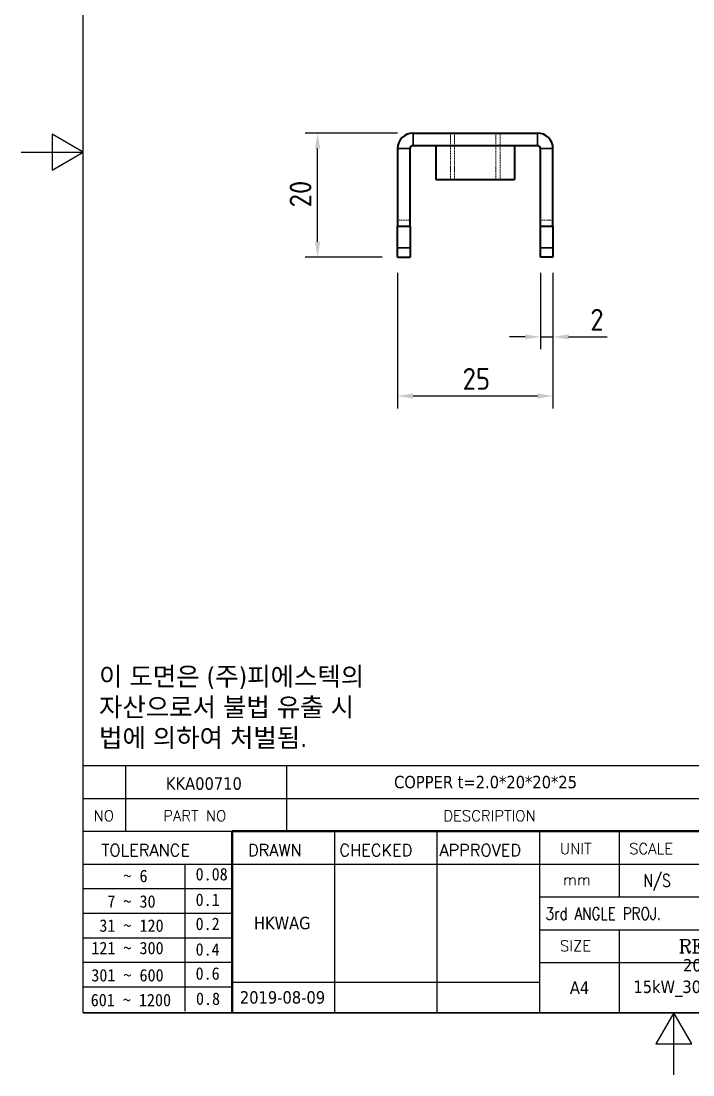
# Model space of a CAD drawing. Header units: millimetres. Extents: x 0 to 210, y 0 to 297.
# Drawn here: x 0 to 108.1, y 0 to 169.6 of the extents above; entities that cross this region are included whole.
import ezdxf
from ezdxf.enums import TextEntityAlignment as Align

# ---------------------------------------------------------------- set-up
doc = ezdxf.new("R2010")
doc.units = ezdxf.units.MM
doc.linetypes.add('DASHED', pattern=[0.2067, 0.1654, -0.0413])
doc.layers.get('0').update_dxf_attribs({"color": 3, "lineweight": 25, "true_color": 0x00ff00})
for name, color, linetype, lineweight, true_color in [('가려진 것(ISO)', 2, 'DASHED', 18, 0xffff00), ('가시적인 것(ISO)', 3, 'Continuous', 40, 0x00ff00), ('가시적인 좁은 것(ISO)', 3, 'Continuous', 35, 0x00ff00), ('기호(ISO)', 5, 'Continuous', 25, 0x0000ff), ('제목(ISO)', 5, 'Continuous', 50, 0x0000ff), ('치수(ISO)', 2, 'Continuous', 25, 0xffff00)]:
    doc.layers.add(name, color=color, linetype=linetype, lineweight=lineweight, true_color=true_color)
doc.layers.add('경계(ISO)', color=7, linetype='Continuous', lineweight=25)
doc.styles.add('HAN_291', font='')
doc.styles.add('RC_284', font='ROMANC.shx')
doc.styles.add('RC_287', font='ROMANC.shx')
doc.styles.add('RC_292', font='ROMANC.shx')
doc.styles.add('문자 텍스트_PSTEK_POSCO', font='isocp.shx')
doc.styles.add('치수 텍스트_PSTEK_POSCO', font='isocp.shx')
doc.styles.add('텍스트 스타일198', font='tahoma.ttf')
doc.styles.add('텍스트 스타일333', font='ROMANC.shx', dxfattribs={"width": 0.800000011920929})
doc.styles.get('HAN_291').set_extended_font_data('GulimChe')
doc.dimstyles.new('치수_PSTEK_POSCO', dxfattribs={"dimtxt": 3.5, "dimasz": 2.5, "dimexe": 2, "dimexo": 2.5, "dimgap": 1, "dimtad": 1, "dimrnd": 1e-08, "dimdsep": 46, "dimtxsty": '치수 텍스트_PSTEK_POSCO', "dimcen": 0.09, "dimdle": 10, "dimclrd": 7, "dimclre": 7, "dimclrt": 2, "dimadec": 1, "dimazin": 2, "dimtfac": 1, "dimtmove": 0, "dimatfit": 3, "dimfxl": 1, "dimtolj": 1, "dimlwd": -1, "dimlwe": -1, "dimarcsym": 0})

# ---------------------------------------------------------------- blocks, each defined once
blk = doc.blocks.new('경계 Default Border')
at = {"layer": '경계(ISO)', "flags": 128}
for points in [[(10, 10), (10, 287.0000076293945), (200, 287.0000076293945), (200, 10), (10, 10)], [(0, 148.5000038146973), (10, 148.5000038146973), (5, 151.3867473602295), (5, 145.6132507324219), (10, 148.5000038146973)], [(105, 0), (105, 10), (102.1132469177246, 5), (107.8867530822754, 5), (105, 10)]]:
    blk.add_lwpolyline(points, dxfattribs=at)
blk = doc.blocks.new('제목 블록 PSTEK')
at = {"color": 180, "true_color": 0x3f00ff}
for p, q in [((182.475792979055, 11.79100474011392), (182.4757929790549, 51.56524660363496)), ((182.4757929790549, 51.56524660363496), (372.4757929537551, 51.56524660363496)), ((189.2651435055721, 51.56524660363496), (189.2651435055722, 41.00524660363494)), ((215.2152739891528, 41.00524660363494), (215.2152739891528, 51.56524660363496)), ((182.475792979055, 46.2852466036349), (372.4757929537551, 46.28524660363492)), ((182.475792979055, 41.00524660363493), (206.451475290024, 41.00524660363493)), ((222.9401812389276, 11.79100474011392), (222.9401812389276, 41.00524660363494)), ((239.4288871878316, 11.79100474011392), (239.4288871878316, 41.00524660363494)), ((255.9175931367356, 11.79100474011392), (255.9175931367356, 41.00524660363494)), ((268.6918866058747, 41.00524660363494), (268.6918866058747, 30.44524660363498)), ((182.475792979055, 35.72524660363497), (206.451475290024, 35.72524660363497)), ((198.8621818849491, 12.02524660363491), (198.8621818849491, 35.72524660363497)), ((206.451475290024, 35.72524660363497), (372.4757929537551, 35.72524660363497)), ((182.475792979055, 31.77524660363492), (206.451475290024, 31.77524660363492)), ((255.917593136736, 30.44524660363498), (372.4757929537552, 30.44524660363501)), ((182.475792979055, 27.82524660363487), (206.451475290024, 27.82524660363487)), ((182.475792979055, 23.87524660363505), (206.451475290024, 23.87524660363505)), ((255.9175931367359, 25.16524660363502), (372.4757929537552, 25.165246603635)), ((268.6918866058744, 25.16524660363502), (268.6918866058744, 11.79100474011392)), ((182.475792979055, 19.92524660363478), (206.451475290024, 19.92524660363478)), ((255.9175931367359, 19.88524660363481), (310.0881549537553, 19.88524660363481)), ((182.475792979055, 15.97524660363496), (206.451475290024, 15.97524660363496)), ((206.451475290024, 16.74100474011396), (255.9175931367359, 16.74100474011396)), ((182.475792979055, 11.79100474011392), (372.4757929537551, 11.79100474011389))]:
    blk.add_line(p, q, dxfattribs=at)
at = {"color": 7, "lineweight": 50}
for p, q in [((206.4514752900237, 11.79100474011392), (206.4514752900237, 41.00524660363494)), ((206.451475290024, 41.00524660363494), (372.4757929537551, 41.00524660363496))]:
    blk.add_line(p, q, dxfattribs=at)
at = {"layer": '제목(ISO)', "lineweight": 18}
blk.add_line((182.475792979055, 35.72500474011393), (182.475792979055, 11.79100474011392), dxfattribs=at)
at = {"color": 2, "true_color": 0xffff00}
for s, height, style, p in [('NO', 1.742399930953979, 'RC_284', (184.135398793432, 42.62317362549192)), ('PART NO', 1.742399930953979, 'RC_284', (195.3359407378685, 42.62317362549192)), ('DESCRIPTION', 1.742399930953979, 'RC_284', (240.4025565652523, 42.62317362549192)), ('UNIT', 1.742399930953979, 'RC_284', (259.1652673287452, 37.34317362549218)), ('SCALE', 1.742399930953979, 'RC_284', (270.2934779252897, 37.34317362549218)), (' TOLERANCE', 1.899999976158142, 'RC_287', (184.0872874387979, 37.00893196870329)), ('DRAWN', 1.899999976158142, 'RC_287', (208.9766620976279, 37.00893196870329)), ('CHECKED', 1.899999976158142, 'RC_287', (223.6856844514997, 37.00893196870329)), ('APPROVED', 1.899999976158142, 'RC_287', (239.7795453577791, 37.00893196870329)), ('    ~ 6', 2.000000029802322, 'HAN_291', (183.7721304966814, 32.8176515608431)), ('0.08', 2.000000029802322, 'HAN_291', (200.5467345600617, 33.09873600004101)), ('mm', 1.742399930953979, 'RC_284', (259.6505418159997, 32.3543089683787)), ('  7 ~ 30', 2.000000029802322, 'HAN_291', (183.7721304966814, 28.70538114822415)), ('0.1', 2.000000029802322, 'HAN_291', (200.5467345600617, 28.98646558742206)), (' 31 ~ 120', 2.000000029802322, 'HAN_291', (183.7721304966814, 24.82628181916237)), ('0.2', 2.000000029802322, 'HAN_291', (200.5467345600617, 25.10736625836028)), ('121 ~ 300', 2.000000029802322, 'HAN_291', (183.7721304966814, 21.21401206133254)), ('0.4', 2.000000029802322, 'HAN_291', (200.5467345600617, 20.99509650053045)), ('SIZE', 1.742399930953979, 'RC_284', (259.1652673287452, 21.69497768947366)), ('REFERENCE', 2.178000062704086, 'RC_292', (278.2741065029841, 21.43214925458022)), ('301 ~ 600', 2.000000029802322, 'HAN_291', (183.7721304966814, 16.83491273227077)), ('0.6', 2.000000029802322, 'HAN_291', (200.5467345600617, 17.11599717146868)), ('601 ~ 1200', 2.000000029802322, 'HAN_291', (183.6802025156883, 12.84759660881125)), ('0.8', 2.000000029802322, 'HAN_291', (200.6097246063884, 13.05732192299702))]:
    blk.add_text(s, height=height, dxfattribs=dict(at, style=style)).set_placement(p)
at = {"color": 7, "style": '텍스트 스타일333', "width": 0.7999999523162842}
blk.add_text('N/S', height=2.000000029802322, dxfattribs=at).set_placement((274.7838860285014, 33.08524660363496), align=Align.MIDDLE_CENTER)
at = {"color": 2, "true_color": 0xffff00, "style": '텍스트 스타일333', "width": 0.7999999523162842}
blk.add_text('3rd ANGLE PROJ.', height=2.000000029802322, dxfattribs=at).set_placement((256.8430306642954, 26.76148381654429))
at = {"layer": '제목(ISO)', "color": 7, "style": '텍스트 스타일198'}
for tag, p in [('부품_번호_001', (195.7762692185072, 47.68071419841495)), ('설명_001', (232.4795746014519, 47.92245856837096)), ('재질_001', (290.4746326517839, 47.92524659519488)), ("3._Q'TY_001", (312.7333753445038, 47.92726137022866)), ('4._COLOR_001', (322.2264662124792, 47.94788311323986)), ('질량\\P3;_001', (350.3046145979153, 48.1643332325385)), ('1._MODEL_NAME_001', (326.7684841840689, 37.52172745615292)), ('제목_001', (335.8143427205088, 32.12402853706239)), ('부품_번호_001', (334.4355094717391, 26.80591818687283)), ('설계자_001', (209.9396160013646, 25.23446884679021)), ('프로젝트_001', (278.9744245225954, 18.43951439740151)), ('시트_크기_001', (260.7634369704525, 14.8381256569732)), ('프로젝트_002', (270.9791918143218, 14.97568842208535)), ('작성_날짜_001', (207.6736656800234, 13.26600473167383)), ('프로젝트_003', (280.4473441481205, 11.5491460676562))]:
    blk.add_attdef(tag, p, '', height=2.000000029802322, dxfattribs=at)
for tag, p in [('점검자', (231.1845342133799, 26.23312567187446)), ('엔지니어링_승인자', (247.673240162284, 26.23312567187446)), ('점검_날짜', (231.1845342133799, 14.26600474011394)), ('엔지니어링_승인_날짜', (247.6732401622839, 14.26600474011394))]:
    blk.add_attdef(tag, text='', height=2.000000029802322, dxfattribs=at).set_placement(p, align=Align.MIDDLE_CENTER)
blk = doc.blocks.new('*D22')
at = {"layer": 'Defpoints', "color": 0, "transparency": 16777216}
for p in [(60.5684230912037, 131.58149567936), (85.5684230912037, 131.58149567936), (85.5684230912037, 109.2636324611328)]:
    blk.add_point(p, dxfattribs=at)
at = {"layer": '치수(ISO)', "color": 7, "transparency": 16777216}
for p, q in [((60.5684230912037, 129.08149567936), (60.5684230912037, 107.2636324611328)), ((85.5684230912037, 129.08149567936), (85.5684230912037, 107.2636324611328)), ((63.0684230912037, 109.2636324611328), (83.0684230912037, 109.2636324611328))]:
    blk.add_line(p, q, dxfattribs=at)
for points in [[(63.0684230912037, 109.6802991277994), (63.0684230912037, 108.8469657944661), (60.5684230912037, 109.2636324611328)], [(83.0684230912037, 109.6802991277994), (83.0684230912037, 108.8469657944661), (85.5684230912037, 109.2636324611328)]]:
    blk.add_solid(points, dxfattribs=at)
at = {"layer": '치수(ISO)', "color": 2, "transparency": 16777216, "insert": (71.02649674141045, 112.0139769493217), "char_height": 3.5, "attachment_point": 4, "style": '치수 텍스트_PSTEK_POSCO'}
blk.add_mtext('\\A1;25', dxfattribs=at)
blk = doc.blocks.new('*D23')
at = {"layer": 'Defpoints', "color": 0, "transparency": 16777216}
for p in [(47.70525340808136, 151.58149567936), (63.06842309120371, 151.58149567936), (60.5684230912037, 131.58149567936)]:
    blk.add_point(p, dxfattribs=at)
at = {"layer": '치수(ISO)', "color": 7, "transparency": 16777216}
for p, q in [((60.56842309120371, 151.58149567936), (45.70525340808136, 151.58149567936)), ((47.70525340808135, 134.08149567936), (47.70525340808136, 149.08149567936)), ((58.0684230912037, 131.58149567936), (45.70525340808135, 131.58149567936))]:
    blk.add_line(p, q, dxfattribs=at)
for points in [[(47.2885867414147, 149.08149567936), (48.12192007474803, 149.08149567936), (47.70525340808136, 151.58149567936)], [(47.28858674141469, 134.08149567936), (48.12192007474802, 134.08149567936), (47.70525340808135, 131.58149567936)]]:
    blk.add_solid(points, dxfattribs=at)
at = {"layer": '치수(ISO)', "color": 2, "transparency": 16777216, "insert": (44.95490891989235, 139.6106787502261), "char_height": 3.5, "attachment_point": 4, "rotation": 90, "style": '치수 텍스트_PSTEK_POSCO'}
blk.add_mtext('\\A1;20', dxfattribs=at)
blk = doc.blocks.new('*D30')
at = {"layer": 'Defpoints', "color": 0, "transparency": 16777216}
for p in [(83.5684230912037, 131.58149567936), (85.5684230912037, 131.58149567936), (83.5684230912037, 118.7757077301859)]:
    blk.add_point(p, dxfattribs=at)
at = {"layer": '치수(ISO)', "color": 7, "transparency": 16777216}
for p, q in [((83.5684230912037, 129.08149567936), (83.5684230912037, 116.7757077301859)), ((85.5684230912037, 129.08149567936), (85.5684230912037, 116.7757077301859)), ((81.0684230912037, 118.7757077301859), (78.5684230912037, 118.7757077301859)), ((83.5684230912037, 118.7757077301859), (85.5684230912037, 118.7757077301859)), ((88.0684230912037, 118.7757077301859), (94.26750773687299, 118.7757077301859))]:
    blk.add_line(p, q, dxfattribs=at)
for points in [[(81.0684230912037, 119.1923743968526), (81.0684230912037, 118.3590410635192), (83.5684230912037, 118.7757077301859)], [(88.0684230912037, 119.1923743968526), (88.0684230912037, 118.3590410635192), (85.5684230912037, 118.7757077301859)]]:
    blk.add_solid(points, dxfattribs=at)
at = {"layer": '치수(ISO)', "color": 2, "transparency": 16777216, "insert": (91.5684230912037, 121.5260522183749), "char_height": 3.5, "attachment_point": 4, "style": '치수 텍스트_PSTEK_POSCO'}
blk.add_mtext('\\A1;2', dxfattribs=at)

msp = doc.modelspace()

# ---------------------------------------------------------------- linework, layer by layer
at = {"layer": '가려진 것(ISO)'}
for p, q in [((69.0684230912037, 151.58149567936), (69.0684230912037, 144.11149567936)), ((69.7449230912037, 151.58149567936), (69.7449230912037, 144.11149567936)), ((76.3919230912037, 151.58149567936), (76.3919230912037, 144.11149567936)), ((77.0684230912037, 144.11149567936), (77.0684230912037, 151.58149567936)), ((62.56842309120369, 137.5814956793599), (60.5684230912037, 137.5814956793599)), ((85.5684230912037, 137.5814956793599), (83.5684230912037, 137.5814956793599))]:
    msp.add_line(p, q, dxfattribs=at)
at = {"layer": '가시적인 것(ISO)'}
for p, q in [((63.06842309120371, 151.58149567936), (83.0684230912037, 151.58149567936)), ((63.06842309120371, 149.58149567936), (83.0684230912037, 149.58149567936)), ((66.7434230912037, 149.58149567936), (66.7434230912037, 144.11149567936)), ((79.3934230912037, 149.58149567936), (79.3934230912037, 144.11149567936)), ((60.5684230912037, 149.08149567936), (60.5684230912037, 136.58149567936)), ((62.5684230912037, 136.58149567936), (62.5684230912037, 149.08149567936)), ((83.5684230912037, 136.58149567936), (83.5684230912037, 149.08149567936)), ((85.5684230912037, 136.58149567936), (85.5684230912037, 149.08149567936)), ((66.7434230912037, 144.11149567936), (79.3934230912037, 144.11149567936)), ((60.5684230912037, 133.08149567936), (60.5684230912037, 136.58149567936)), ((60.5684230912037, 136.58149567936), (62.5684230912037, 136.58149567936)), ((62.5684230912037, 136.58149567936), (62.5684230912037, 133.08149567936)), ((83.5684230912037, 133.08149567936), (83.5684230912037, 136.58149567936)), ((83.5684230912037, 136.58149567936), (85.5684230912037, 136.58149567936)), ((85.5684230912037, 136.58149567936), (85.5684230912037, 133.08149567936)), ((60.5684230912037, 131.58149567936), (60.5684230912037, 133.08149567936)), ((62.5684230912037, 133.08149567936), (62.5684230912037, 131.58149567936)), ((83.5684230912037, 131.58149567936), (83.5684230912037, 133.08149567936)), ((85.5684230912037, 133.08149567936), (85.5684230912037, 131.58149567936)), ((60.5684230912037, 131.58149567936), (62.5684230912037, 131.58149567936)), ((85.5684230912037, 131.58149567936), (83.5684230912037, 131.58149567936))]:
    msp.add_line(p, q, dxfattribs=at)
for centre, radius, start, end in [((63.0684230912037, 149.08149567936), 2.500000000000002, 90, 180), ((83.0684230912037, 149.08149567936), 2.499999999999998, 0, 90), ((63.0684230912037, 149.08149567936), 0.5000000000000027, 89.99999999999899, 180), ((83.0684230912037, 149.08149567936), 0.5000000000000027, 0, 90)]:
    msp.add_arc(centre, radius, start, end, dxfattribs=at)
at = {"layer": '가시적인 좁은 것(ISO)'}
for p, q in [((63.06842309120371, 151.58149567936), (63.06842309120371, 149.58149567936)), ((83.0684230912037, 149.58149567936), (83.0684230912037, 151.58149567936)), ((62.5684230912037, 149.08149567936), (60.5684230912037, 149.08149567936)), ((85.5684230912037, 149.08149567936), (83.5684230912037, 149.08149567936)), ((62.5684230912037, 133.08149567936), (60.5684230912037, 133.08149567936)), ((85.5684230912037, 133.08149567936), (83.5684230912037, 133.08149567936))]:
    msp.add_line(p, q, dxfattribs=at)

# ---------------------------------------------------------------- block references
msp.add_blockref('경계 Default Border', (0, 0))
ref = msp.add_blockref('제목 블록 PSTEK', (-172.4757929537552, -1.791004740113895))
ref.add_attrib('설계자_001', 'HKWAG', (37.4638230476094, 23.44346410667632), dxfattribs={"layer": '제목(ISO)', "color": 7, "height": 2.000000029802322, "style": '텍스트 스타일198'})
ref.add_attrib('프로젝트_001', '2021_컨버터_DC', (106.4986315688402, 16.64850965728762), dxfattribs={"layer": '제목(ISO)', "color": 7, "height": 2.000000029802322, "style": '텍스트 스타일198'})
ref.add_attrib('시트_크기_001', 'A4', (88.28764401669724, 13.04712091685931), dxfattribs={"layer": '제목(ISO)', "color": 7, "height": 2.000000029802322, "style": '텍스트 스타일198'})
ref.add_attrib('작성_날짜_001', '2019-08-09', (35.19787272626827, 11.47499999155994), dxfattribs={"layer": '제목(ISO)', "color": 7, "height": 2.000000029802322, "style": '텍스트 스타일198'})
ref.add_attrib('설명_001', 'COPPER t=2.0*20*20*25', (60.00378164769678, 46.13145382825707), dxfattribs={"layer": '제목(ISO)', "color": 7, "height": 2.000000029802322, "style": '텍스트 스타일198'})
ref.add_attrib('부품_번호_001', 'KKA00710', (23.30047626475201, 45.88970945830106), dxfattribs={"layer": '제목(ISO)', "color": 7, "height": 2.000000029802322, "style": '텍스트 스타일198'})
ref.add_attrib('프로젝트_002', '15kW_30kV_500mA_피에스솔', (98.50339886056658, 13.18468368197146), dxfattribs={"layer": '제목(ISO)', "color": 7, "height": 2.000000029802322, "style": '텍스트 스타일198'})

# ---------------------------------------------------------------- texts
at = {"layer": '기호(ISO)', "color": 7, "insert": (12.5345017592702, 59.03223318725009), "char_height": 3.00000011920929, "width": 60.84077827472761, "attachment_point": 4, "line_spacing_factor": 0.9878842234611511, "style": '문자 텍스트_PSTEK_POSCO'}
msp.add_mtext('{\\fTahoma|b0|i0;\\H3.0000;이 도면은 (주)피에스텍의\\P자산으로서 불법 유출 시 \\P법에 의하여 처벌됨.}', dxfattribs=at)

# ---------------------------------------------------------------- dimensions: what is measured, and where the dimension line sits
at = {"layer": '치수(ISO)', "color": 7}
for base, p1, p2, angle, override, picture, middle in [((47.70525340808136, 151.58149567936), (60.5684230912037, 131.58149567936), (63.06842309120371, 151.58149567936), 270, {"dimdec": 2, "dimtp": 0, "dimtm": -0, "dimtdec": 2, "dimtofl": 0, "dimatfit": 1}, '*D23', (47.70525340808133, 141.58149567936)), ((85.5684230912037, 109.2636324611328), (60.5684230912037, 131.58149567936), (85.5684230912037, 131.58149567936), 180, {"dimdec": 2, "dimtp": 0, "dimtm": -0, "dimtdec": 2, "dimtofl": 0, "dimatfit": 1}, '*D22', (73.0684230912037, 109.2636324611328)), ((83.5684230912037, 118.7757077301859), (85.5684230912037, 131.58149567936), (83.5684230912037, 131.58149567936), 180, {"dimdec": 2, "dimtp": 0, "dimtm": -0, "dimtdec": 2, "dimtofl": 1, "dimatfit": 1}, '*D30', (92.41796541403835, 118.7757077301859))]:
    dim = msp.add_linear_dim(base=base, p1=p1, p2=p2, angle=angle, dimstyle='치수_PSTEK_POSCO', override=override, dxfattribs=at)
    dim.commit()
    dim.dimension.update_dxf_attribs({"geometry": picture, "text_midpoint": middle, "dimtype": 160})

doc.saveas('drawing.dxf')
